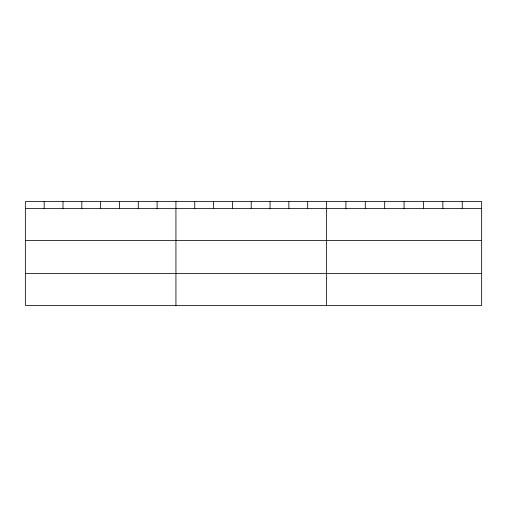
<?xml version="1.0" encoding="UTF-8"?>
<svg xmlns="http://www.w3.org/2000/svg" width="507" height="507" viewBox="0 0 507 507"><rect width="100%" height="100%" fill="white"/><g stroke="black" fill="none" stroke-linecap="round" stroke-linejoin="round"><path stroke-width="0.76" d="M481.65 208.624L481.65 305.398L25.35 305.398L25.35 201.602L481.65 201.602L481.65 208.624L25.35 208.624M25.35 240.559L481.65 240.559M25.35 273.463L481.65 273.463M462.257 201.602L462.257 208.624M442.865 201.602L442.865 208.624M423.472 201.602L423.472 208.624M404.079 201.602L404.079 208.624M384.686 201.602L384.686 208.624M365.293 201.602L365.293 208.624M345.901 201.602L345.901 208.624M326.508 201.602L326.508 305.398M307.686 201.602L307.686 208.624M288.863 201.602L288.863 208.624M270.041 201.602L270.041 208.624M251.219 201.602L251.219 208.624M232.396 201.602L232.396 208.624M213.574 201.602L213.574 208.624M194.751 201.602L194.751 208.624M175.929 201.602L175.929 305.398M157.107 201.602L157.107 208.624M138.284 201.602L138.284 208.624M119.462 201.602L119.462 208.624M100.64 201.602L100.64 208.624M81.817 201.602L81.817 208.624M62.995 201.602L62.995 208.624M44.172 201.602L44.172 208.624"/></g></svg>
